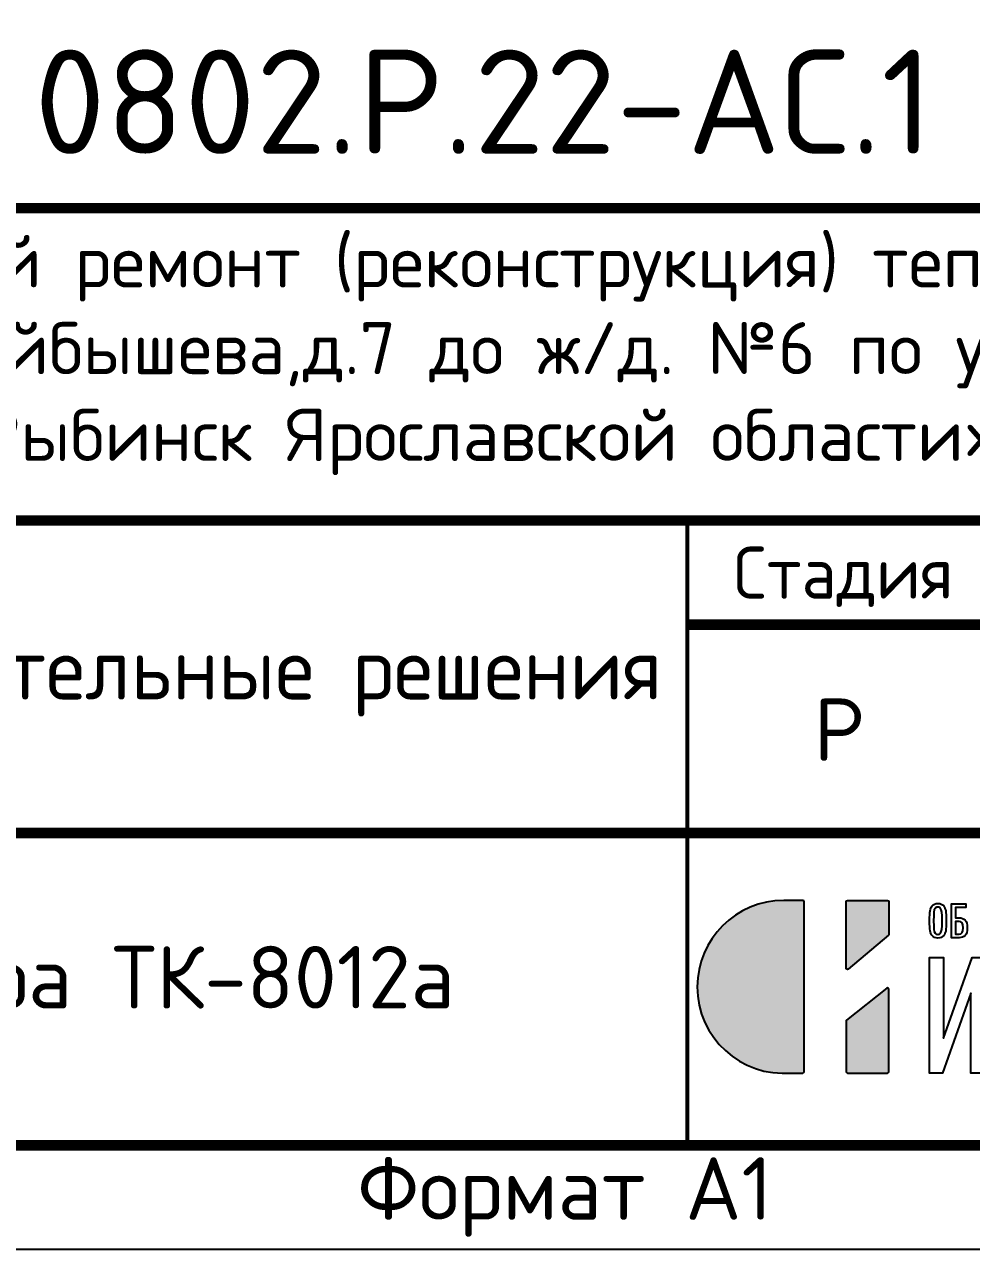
# Model space of a CAD drawing. Header units: metres. Extents: x -18 to 14983, y 1157 to 3877.
# Drawn here: x 12167.8 to 12213.3, y 3283.2 to 3342 of the extents above; entities that cross this region are included whole.
import ezdxf
from ezdxf.enums import TextEntityAlignment as Align

# ---------------------------------------------------------------- set-up
doc = ezdxf.new("R2010")
doc.units = ezdxf.units.M
doc.layers.add('Размер 3.5', color=250, linetype='Continuous', lineweight=35)
doc.layers.add('Размерный', color=4, linetype='Continuous', lineweight=30)
doc.styles.add('-ISOCPEUR-', font='isocpeur.ttf')
doc.styles.add('GOST', font='GOST_Common.ttf')

# ---------------------------------------------------------------- blocks, each defined once
blk = doc.blocks.new('Лого')
h = blk.add_hatch(color=151)
h.set_gradient(color1=(158, 191, 227), color2=(46, 54, 92), tint=1, name='HEMISPHERICAL')
edge = h.paths.add_edge_path()
edge.add_spline(control_points=[(0.349, 0.494), (-0.191, 0.447), (-0.657, 0.871), (-0.657, 1.415), (-0.657, 1.415), (-0.657, 1.925), (-0.243, 2.339), (0.267, 2.339), (0.267, 2.339), (0.267, 2.339), (0.471, 2.339), (0.471, 2.339), (0.471, 2.339), (0.479, 2.339), (0.485, 2.333), (0.485, 2.325), (0.485, 2.325), (0.485, 2.325), (0.485, 0.508), (0.485, 0.508), (0.485, 0.508), (0.485, 0.5), (0.479, 0.494), (0.471, 0.494), (0.471, 0.494), (0.471, 0.494), (0.35, 0.494), (0.35, 0.494), (0.35, 0.494), (0.35, 0.494), (0.349, 0.494), (0.349, 0.494)], knot_values=[0, 0, 0, 0, 0.111111, 0.111111, 0.111111, 0.111211, 0.222222, 0.222222, 0.222222, 0.222322, 0.333333, 0.333333, 0.333333, 0.333433, 0.444444, 0.444444, 0.444444, 0.444544, 0.555556, 0.555556, 0.555556, 0.555656, 0.666667, 0.666667, 0.666667, 0.666767, 0.777778, 0.777778, 0.777778, 0.777878, 1, 1, 1, 1], degree=3, periodic=0)
edge = h.paths.add_edge_path()
edge.add_spline(control_points=[(0.955, 1.604), (0.955, 1.604), (1.385, 1.966), (1.385, 1.966), (1.385, 1.966), (1.388, 1.969), (1.39, 1.972), (1.39, 1.976), (1.39, 1.976), (1.39, 1.976), (1.39, 2.325), (1.39, 2.325), (1.39, 2.325), (1.39, 2.333), (1.384, 2.339), (1.377, 2.339), (1.377, 2.339), (1.377, 2.339), (0.947, 2.339), (0.947, 2.339), (0.947, 2.339), (0.939, 2.339), (0.933, 2.333), (0.933, 2.325), (0.933, 2.325), (0.933, 2.325), (0.933, 1.614), (0.933, 1.614), (0.933, 1.614), (0.933, 1.609), (0.936, 1.604), (0.941, 1.602), (0.941, 1.602), (0.946, 1.6), (0.951, 1.601), (0.955, 1.604)], knot_values=[0, 0, 0, 0, 0.1, 0.1, 0.1, 0.1001, 0.2, 0.2, 0.2, 0.2001, 0.3, 0.3, 0.3, 0.3001, 0.4, 0.4, 0.4, 0.4001, 0.5, 0.5, 0.5, 0.5001, 0.6, 0.6, 0.6, 0.6001, 0.7, 0.7, 0.7, 0.7001, 0.8, 0.8, 0.8, 0.8001, 1, 1, 1, 1], degree=3, periodic=0)
edge = h.paths.add_edge_path()
edge.add_spline(control_points=[(0.938, 1.059), (0.938, 1.059), (1.369, 1.401), (1.369, 1.401), (1.369, 1.401), (1.373, 1.404), (1.378, 1.405), (1.383, 1.402), (1.383, 1.402), (1.387, 1.4), (1.39, 1.396), (1.39, 1.39), (1.39, 1.39), (1.39, 1.39), (1.39, 0.508), (1.39, 0.508), (1.39, 0.508), (1.39, 0.5), (1.384, 0.494), (1.377, 0.494), (1.377, 0.494), (1.377, 0.494), (0.947, 0.494), (0.947, 0.494), (0.947, 0.494), (0.939, 0.494), (0.933, 0.5), (0.933, 0.508), (0.933, 0.508), (0.933, 0.508), (0.933, 1.049), (0.933, 1.049), (0.933, 1.049), (0.933, 1.053), (0.935, 1.057), (0.938, 1.059)], knot_values=[0, 0, 0, 0, 0.1, 0.1, 0.1, 0.1001, 0.2, 0.2, 0.2, 0.2001, 0.3, 0.3, 0.3, 0.3001, 0.4, 0.4, 0.4, 0.4001, 0.5, 0.5, 0.5, 0.5001, 0.6, 0.6, 0.6, 0.6001, 0.7, 0.7, 0.7, 0.7001, 0.8, 0.8, 0.8, 0.8001, 1, 1, 1, 1], degree=3, periodic=0)
at = {"color": 159}
for points, knots in [([(0.349, 0.494), (-0.191, 0.447), (-0.657, 0.871), (-0.657, 1.415), (-0.657, 1.415), (-0.657, 1.925), (-0.243, 2.339), (0.267, 2.339), (0.267, 2.339), (0.267, 2.339), (0.471, 2.339), (0.471, 2.339), (0.471, 2.339), (0.479, 2.339), (0.485, 2.333), (0.485, 2.325), (0.485, 2.325), (0.485, 2.325), (0.485, 0.508), (0.485, 0.508), (0.485, 0.508), (0.485, 0.5), (0.479, 0.494), (0.471, 0.494), (0.471, 0.494), (0.471, 0.494), (0.35, 0.494), (0.35, 0.494), (0.35, 0.494), (0.35, 0.494), (0.349, 0.494), (0.349, 0.494)], [0, 0, 0, 0, 0.111111, 0.111111, 0.111111, 0.111111, 0.222222, 0.222222, 0.222222, 0.222222, 0.333333, 0.333333, 0.333333, 0.333333, 0.444444, 0.444444, 0.444444, 0.444444, 0.555556, 0.555556, 0.555556, 0.555556, 0.666667, 0.666667, 0.666667, 0.666667, 0.777778, 0.777778, 0.777778, 0.777778, 1, 1, 1, 1]), ([(0.955, 1.604), (0.955, 1.604), (1.385, 1.966), (1.385, 1.966), (1.385, 1.966), (1.388, 1.969), (1.39, 1.972), (1.39, 1.976), (1.39, 1.976), (1.39, 1.976), (1.39, 2.325), (1.39, 2.325), (1.39, 2.325), (1.39, 2.333), (1.384, 2.339), (1.377, 2.339), (1.377, 2.339), (1.377, 2.339), (0.947, 2.339), (0.947, 2.339), (0.947, 2.339), (0.939, 2.339), (0.933, 2.333), (0.933, 2.325), (0.933, 2.325), (0.933, 2.325), (0.933, 1.614), (0.933, 1.614), (0.933, 1.614), (0.933, 1.609), (0.936, 1.604), (0.941, 1.602), (0.941, 1.602), (0.946, 1.6), (0.951, 1.601), (0.955, 1.604)], [0, 0, 0, 0, 0.1, 0.1, 0.1, 0.1, 0.2, 0.2, 0.2, 0.2, 0.3, 0.3, 0.3, 0.3, 0.4, 0.4, 0.4, 0.4, 0.5, 0.5, 0.5, 0.5, 0.6, 0.6, 0.6, 0.6, 0.7, 0.7, 0.7, 0.7, 0.8, 0.8, 0.8, 0.8, 1, 1, 1, 1]), ([(2.002, 2.121), (2.002, 2.221), (1.999, 2.253), (1.976, 2.279), (1.976, 2.279), (1.962, 2.295), (1.942, 2.306), (1.914, 2.306), (1.914, 2.306), (1.885, 2.306), (1.866, 2.295), (1.852, 2.279), (1.852, 2.279), (1.829, 2.253), (1.826, 2.221), (1.826, 2.121), (1.826, 2.121), (1.826, 2.021), (1.829, 1.988), (1.852, 1.962), (1.852, 1.962), (1.866, 1.946), (1.885, 1.936), (1.914, 1.936), (1.914, 1.936), (1.942, 1.936), (1.962, 1.946), (1.976, 1.962), (1.976, 1.962), (1.999, 1.988), (2.002, 2.021), (2.002, 2.121)], [0, 0, 0, 0, 0.111111, 0.111111, 0.111111, 0.111111, 0.222222, 0.222222, 0.222222, 0.222222, 0.333333, 0.333333, 0.333333, 0.333333, 0.444444, 0.444444, 0.444444, 0.444444, 0.555556, 0.555556, 0.555556, 0.555556, 0.666667, 0.666667, 0.666667, 0.666667, 0.777778, 0.777778, 0.777778, 0.777778, 1, 1, 1, 1]), ([(1.959, 2.121), (1.959, 2.035), (1.956, 2.006), (1.943, 1.989), (1.943, 1.989), (1.937, 1.981), (1.928, 1.975), (1.914, 1.975), (1.914, 1.975), (1.9, 1.975), (1.89, 1.981), (1.884, 1.989), (1.884, 1.989), (1.871, 2.006), (1.869, 2.035), (1.869, 2.121), (1.869, 2.121), (1.869, 2.207), (1.871, 2.235), (1.884, 2.253), (1.884, 2.253), (1.89, 2.261), (1.9, 2.266), (1.914, 2.266), (1.914, 2.266), (1.928, 2.266), (1.937, 2.261), (1.943, 2.253), (1.943, 2.253), (1.956, 2.235), (1.959, 2.207), (1.959, 2.121)], [0, 0, 0, 0, 0.111111, 0.111111, 0.111111, 0.111111, 0.222222, 0.222222, 0.222222, 0.222222, 0.333333, 0.333333, 0.333333, 0.333333, 0.444444, 0.444444, 0.444444, 0.444444, 0.555556, 0.555556, 0.555556, 0.555556, 0.666667, 0.666667, 0.666667, 0.666667, 0.777778, 0.777778, 0.777778, 0.777778, 1, 1, 1, 1]), ([(2.228, 2.046), (2.228, 2.126), (2.196, 2.152), (2.141, 2.152), (2.141, 2.152), (2.141, 2.152), (2.102, 2.152), (2.102, 2.152), (2.102, 2.152), (2.102, 2.152), (2.102, 2.262), (2.102, 2.262), (2.102, 2.262), (2.102, 2.262), (2.212, 2.262), (2.212, 2.262), (2.212, 2.262), (2.212, 2.262), (2.212, 2.302), (2.212, 2.302), (2.212, 2.302), (2.212, 2.302), (2.059, 2.302), (2.059, 2.302), (2.059, 2.302), (2.059, 2.302), (2.059, 1.94), (2.059, 1.94), (2.059, 1.94), (2.059, 1.94), (2.141, 1.94), (2.141, 1.94), (2.141, 1.94), (2.195, 1.94), (2.228, 1.966), (2.228, 2.046)], [0, 0, 0, 0, 0.1, 0.1, 0.1, 0.1, 0.2, 0.2, 0.2, 0.2, 0.3, 0.3, 0.3, 0.3, 0.4, 0.4, 0.4, 0.4, 0.5, 0.5, 0.5, 0.5, 0.6, 0.6, 0.6, 0.6, 0.7, 0.7, 0.7, 0.7, 0.8, 0.8, 0.8, 0.8, 1, 1, 1, 1]), ([(2.184, 2.046), (2.184, 1.997), (2.169, 1.979), (2.14, 1.979), (2.14, 1.979), (2.14, 1.979), (2.102, 1.979), (2.102, 1.979), (2.102, 1.979), (2.102, 1.979), (2.102, 2.113), (2.102, 2.113), (2.102, 2.113), (2.102, 2.113), (2.14, 2.113), (2.14, 2.113), (2.14, 2.113), (2.169, 2.113), (2.184, 2.095), (2.184, 2.046)], [0, 0, 0, 0, 0.166667, 0.166667, 0.166667, 0.166667, 0.333333, 0.333333, 0.333333, 0.333333, 0.5, 0.5, 0.5, 0.5, 0.666667, 0.666667, 0.666667, 0.666667, 1, 1, 1, 1]), ([(2.416, 0.491), (2.416, 0.491), (2.416, 1.727), (2.416, 1.727), (2.416, 1.727), (2.416, 1.727), (2.279, 1.727), (2.279, 1.727), (2.279, 1.727), (2.279, 1.727), (1.975, 0.868), (1.975, 0.868), (1.975, 0.868), (1.975, 0.868), (1.975, 1.727), (1.975, 1.727), (1.975, 1.727), (1.975, 1.727), (1.826, 1.727), (1.826, 1.727), (1.826, 1.727), (1.826, 1.727), (1.826, 0.491), (1.826, 0.491), (1.826, 0.491), (1.826, 0.491), (1.965, 0.491), (1.965, 0.491), (1.965, 0.491), (1.965, 0.491), (2.267, 1.349), (2.267, 1.349), (2.267, 1.349), (2.267, 1.349), (2.267, 0.491), (2.267, 0.491), (2.267, 0.491), (2.267, 0.491), (2.416, 0.491), (2.416, 0.491)], [0, 0, 0, 0, 0.090909, 0.090909, 0.090909, 0.090909, 0.181818, 0.181818, 0.181818, 0.181818, 0.272727, 0.272727, 0.272727, 0.272727, 0.363636, 0.363636, 0.363636, 0.363636, 0.454545, 0.454545, 0.454545, 0.454545, 0.545455, 0.545455, 0.545455, 0.545455, 0.636364, 0.636364, 0.636364, 0.636364, 0.727273, 0.727273, 0.727273, 0.727273, 0.818182, 0.818182, 0.818182, 0.818182, 1, 1, 1, 1]), ([(0.938, 1.059), (0.938, 1.059), (1.369, 1.401), (1.369, 1.401), (1.369, 1.401), (1.373, 1.404), (1.378, 1.405), (1.383, 1.402), (1.383, 1.402), (1.387, 1.4), (1.39, 1.396), (1.39, 1.39), (1.39, 1.39), (1.39, 1.39), (1.39, 0.508), (1.39, 0.508), (1.39, 0.508), (1.39, 0.5), (1.384, 0.494), (1.377, 0.494), (1.377, 0.494), (1.377, 0.494), (0.947, 0.494), (0.947, 0.494), (0.947, 0.494), (0.939, 0.494), (0.933, 0.5), (0.933, 0.508), (0.933, 0.508), (0.933, 0.508), (0.933, 1.049), (0.933, 1.049), (0.933, 1.049), (0.933, 1.053), (0.935, 1.057), (0.938, 1.059)], [0, 0, 0, 0, 0.1, 0.1, 0.1, 0.1, 0.2, 0.2, 0.2, 0.2, 0.3, 0.3, 0.3, 0.3, 0.4, 0.4, 0.4, 0.4, 0.5, 0.5, 0.5, 0.5, 0.6, 0.6, 0.6, 0.6, 0.7, 0.7, 0.7, 0.7, 0.8, 0.8, 0.8, 0.8, 1, 1, 1, 1])]:
    blk.add_open_spline(points, degree=3, knots=knots, dxfattribs=at)

msp = doc.modelspace()

# ---------------------------------------------------------------- linework, layer by layer
msp.add_line((12199.6464, 3313.1778), (12199.6464, 3318.1778))
at = {"lineweight": 53}
msp.add_line((12199.6464, 3318.1778), (12199.6464, 3288.1778), dxfattribs=at)
msp.add_lwpolyline([(11413.6464, 3877.1778), (12254.6464, 3877.1778), (12254.6464, 3283.1778), (11413.6464, 3283.1778)], close=True)
at = {"const_width": 0.5}
msp.add_lwpolyline([(11433.6464, 3872.1778), (12249.6464, 3872.1778), (12249.6464, 3288.1778), (11433.6464, 3288.1778)], close=True, dxfattribs=at)
for points in [[(12129.6464, 3333.1778), (12249.6464, 3333.1778)], [(12064.6464, 3318.1778), (12249.6464, 3318.1778)], [(12064.6464, 3318.1778), (12249.6464, 3318.1778)], [(12199.6464, 3313.1778), (12249.6464, 3313.1778)], [(12129.6464, 3303.1778), (12249.6464, 3303.1778)]]:
    msp.add_lwpolyline(points, dxfattribs=at)

# ---------------------------------------------------------------- block references
at = {"xscale": 4.492609629394886, "yscale": 4.492609629394886, "zscale": 4.492609629394886}
msp.add_blockref('Лого', (12203.0801, 3289.433), dxfattribs=at)

# ---------------------------------------------------------------- texts
for s, height, style, p in [('Стадия', 2.5, 'GOST', (12207.1464, 3315.6778)), ('Р', 3, '-ISOCPEUR-', (12206.9456, 3308.1326))]:
    msp.add_text(s, height=height, dxfattribs=dict(style=style)).set_placement(p, align=Align.MIDDLE_CENTER)
for s, insert, char_height, width, attachment_point, style in [('\\pi9.87215;{\\C7;«Капитальный ремонт (реконструкция) тепловых сетей от \\P\\pi3.82692;ТК-8013 по ул. Куйбышева,д.7 до ж/д. №6 по ул. Луговая в ГО г. \\P\\pi30.38942;Рыбинск Ярославской области».}', (12135.1961, 3331.8746), 2.5, 110.528844, 1, '-ISOCPEUR-'), ('Архитектурно-строительные решения', (12164.6464, 3310.6778), 3, 70, 5, 'GOST')]:
    msp.add_mtext(s, dxfattribs=dict(insert=insert, char_height=char_height, width=width, attachment_point=attachment_point, style=style))
at = {"insert": (12136.0591, 3297.7514), "char_height": 3, "attachment_point": 1, "style": '-ISOCPEUR-'}
msp.add_mtext_dynamic_manual_height_columns('\\pi2.3517;Тепловая камера ТК-8012а', width=55.7034, gutter_width=12.5, heights=[0], dxfattribs=at)
at = {"layer": 'Размер 3.5', "insert": (12183.8109, 3287.6065), "char_height": 3, "width": 145.943815, "attachment_point": 1, "style": '-ISOCPEUR-'}
msp.add_mtext('\\A1;{\\C7;Формат А1}', dxfattribs=at)
at = {"layer": 'Размерный', "color": 7, "lineweight": 30, "insert": (12092.0469, 3340.788), "char_height": 5, "width": 185, "attachment_point": 1, "style": '-ISOCPEUR-'}
msp.add_mtext('\\pi66.25,l10;0802.Р.22-АС.1', dxfattribs=at)

doc.saveas('drawing.dxf')
